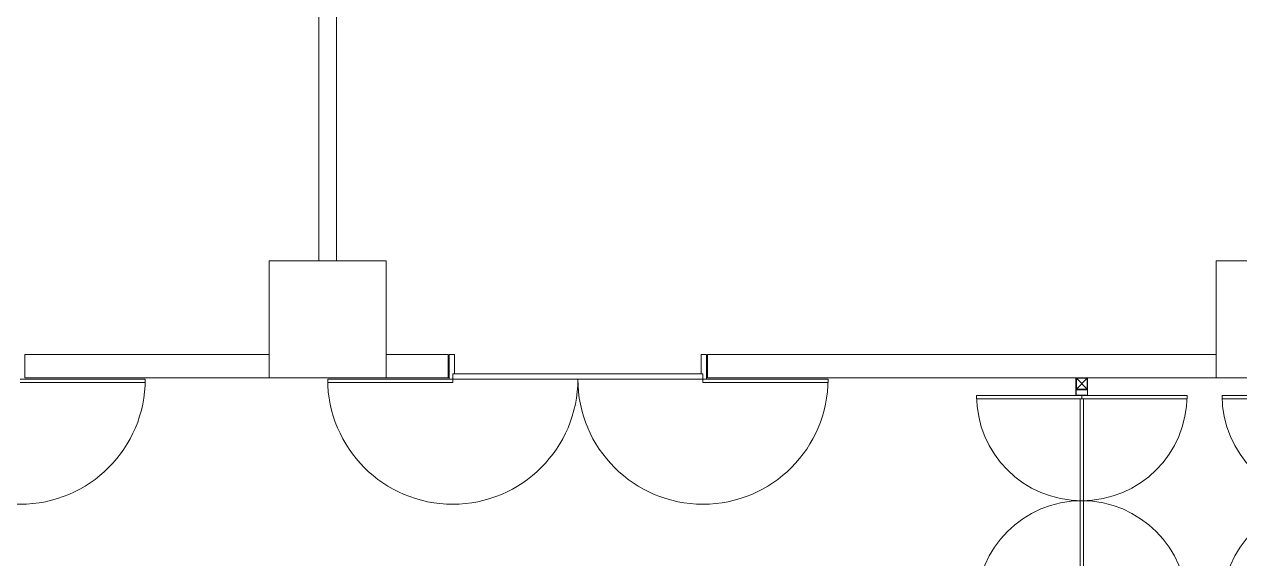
# Model space of a CAD drawing. Header units: millimetres. Extents: x 43806 to 399860, y -65551 to 59129.
# Drawn here: x 79791 to 90186, y -25019 to -20453 of the extents above; entities that cross this region are included whole.
import ezdxf

# ---------------------------------------------------------------- set-up
doc = ezdxf.new("R2010")
doc.units = ezdxf.units.MM
doc.header["$LTSCALE"] = 400
doc.header["$MEASUREMENT"] = 0
doc.layers.add('A', color=8, linetype='CONTINUOUS', lineweight=0)

msp = doc.modelspace()

# ---------------------------------------------------------------- linework, layer by layer
at = {"layer": 'A', "ltscale": 2}
for p, q in [((82311, -14474), (82311, -22474)), ((82461, -14474), (82461, -22474)), ((82886, -22474), (81886, -22474)), ((81886, -22474), (81886, -23474)), ((82886, -23474), (82886, -22474)), ((90986, -22474), (89986, -22474)), ((89986, -22474), (89986, -23474)), ((79796, -23274), (81886, -23274)), ((79796, -23474), (79796, -23274)), ((81886, -23274), (81886, -23474)), ((82886, -23274), (83416, -23274)), ((82886, -23474), (82886, -23274)), ((83416, -23274), (83416, -23474)), ((85636, -23274), (89986, -23274)), ((85636, -23474), (85636, -23274)), ((89986, -23274), (89986, -23474)), ((81886, -23474), (79796, -23474)), ((81886, -23474), (82886, -23474)), ((83416, -23474), (82886, -23474)), ((89986, -23474), (85636, -23474)), ((89986, -23474), (90986, -23474))]:
    msp.add_line(p, q, dxfattribs=at)
at = {"layer": 'A'}
for p, q in [((83471, -23274), (83426, -23274)), ((83426, -23274), (83426, -23484)), ((83471, -23439), (83471, -23274)), ((85581, -23274), (85626, -23274)), ((85581, -23439), (85581, -23274)), ((85626, -23274), (85626, -23484)), ((79756, -23484), (80826, -23484)), ((80826, -23484), (80826, -23514)), ((83456, -23484), (82386, -23484)), ((82386, -23484), (82386, -23514)), ((83426, -23484), (83456, -23484)), ((83456, -23484), (83456, -23439)), ((83456, -23439), (83471, -23439)), ((83456, -23484), (85596, -23484)), ((83456, -23514), (83456, -23484)), ((85581, -23439), (83471, -23439)), ((85596, -23439), (85581, -23439)), ((85596, -23484), (85596, -23439)), ((85596, -23514), (85596, -23484)), ((85596, -23484), (86666, -23484)), ((85626, -23484), (85596, -23484)), ((86666, -23484), (86666, -23514)), ((88786, -23574), (88786, -23474)), ((88786, -23474), (88886, -23474)), ((88882, -23570), (88790, -23478)), ((88790, -23570), (88882, -23478)), ((88790, -23570), (88790, -23478)), ((88790, -23478), (88882, -23478)), ((88882, -23478), (88882, -23570)), ((88886, -23474), (88886, -23574)), ((80826, -23514), (79756, -23514)), ((82386, -23514), (83456, -23514)), ((86666, -23514), (85596, -23514)), ((88886, -23574), (88786, -23574)), ((88886, -23574), (88786, -23574)), ((88786, -23574), (88786, -23624)), ((88884, -23576), (88788, -23576)), ((88788, -23576), (88788, -23622)), ((88882, -23570), (88790, -23570)), ((88884, -23622), (88884, -23576)), ((88886, -23624), (88886, -23574)), ((87936, -23654), (87936, -23624)), ((87936, -23624), (89736, -23624)), ((89736, -23654), (87936, -23654)), ((88786, -23624), (88886, -23624)), ((88788, -23622), (88884, -23622)), ((88821, -23654), (88821, -25394)), ((88836, -23654), (88836, -23624)), ((88851, -23654), (88851, -25394)), ((89736, -23624), (89736, -23654)), ((90936, -23624), (90036, -23624)), ((90036, -23624), (90036, -23654)), ((90036, -23654), (90936, -23654))]:
    msp.add_line(p, q, dxfattribs=at)
for centre, radius, start, end in [((79756, -23484), 1070, 180, 0), ((83456, -23484), 1070, 180, 0), ((85596, -23484), 1070, 180, 0), ((88836, -23624), 900, 180, 0), ((90936, -23624), 900, 180, 270), ((88836, -25424), 900, 360, 180), ((90936, -25424), 900, 90, 180)]:
    msp.add_arc(centre, radius, start, end, dxfattribs=at)

doc.saveas('drawing.dxf')
